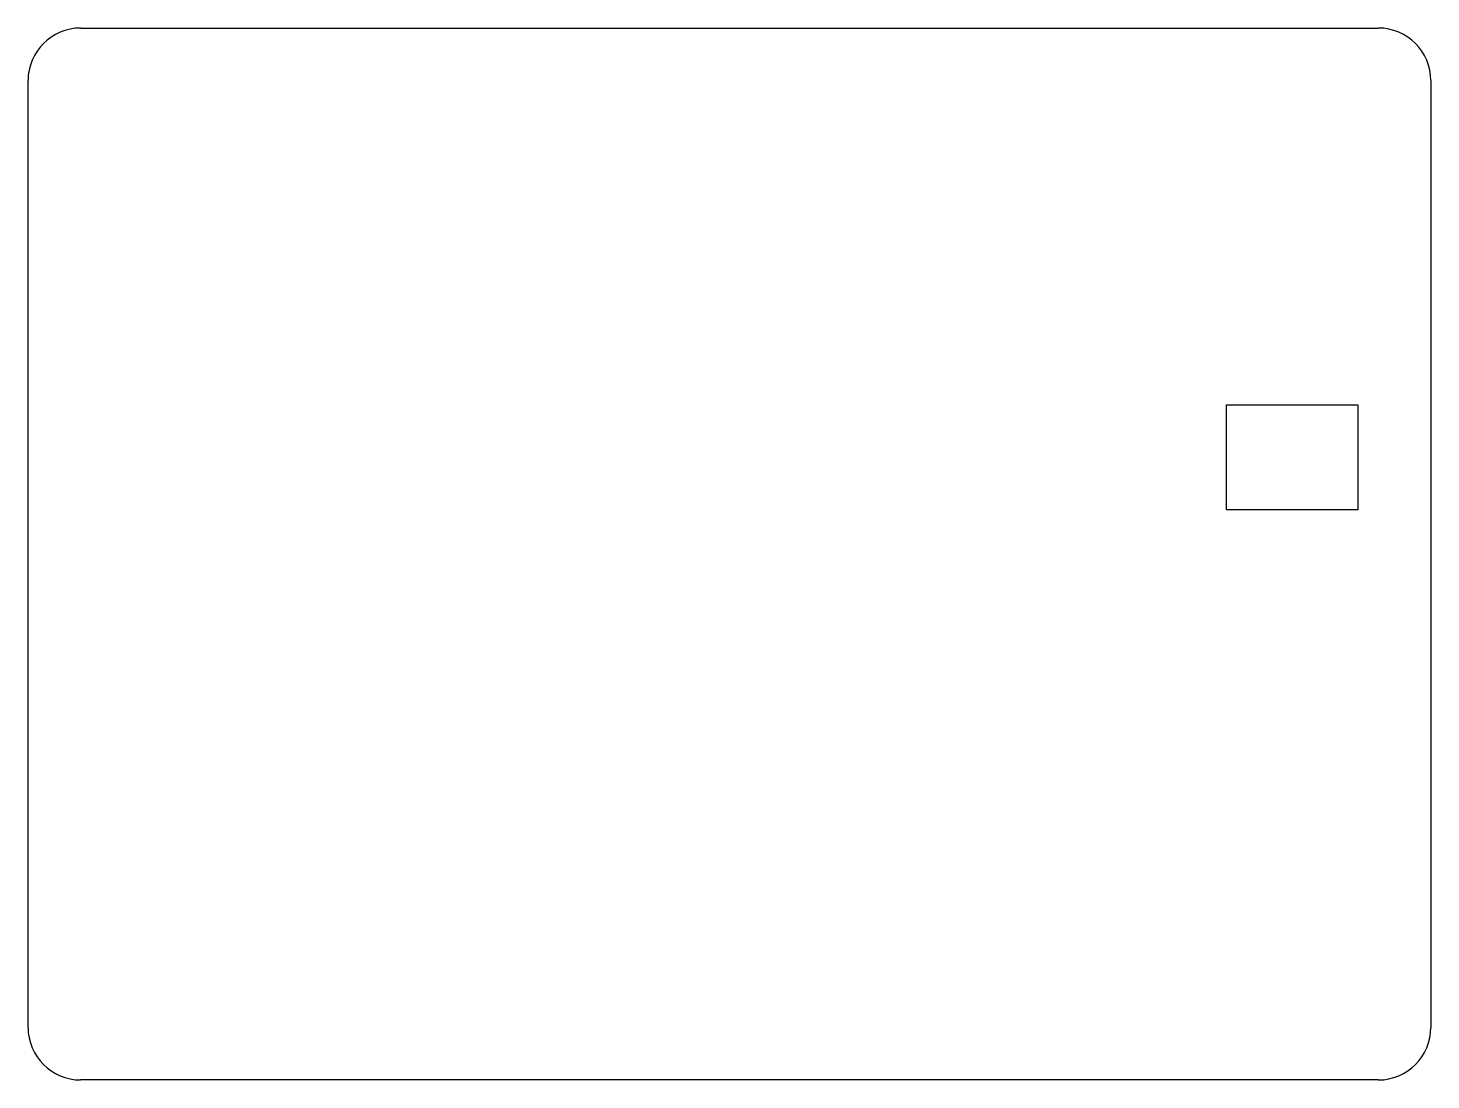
# Model space of a CAD drawing. Extents: x 7 to 167, y 7 to 127.
import ezdxf

# ---------------------------------------------------------------- set-up
doc = ezdxf.new("R2010")
doc.units = 0
doc.header["$MEASUREMENT"] = 0
doc.layers.get('0').update_dxf_attribs({"linetype": 'CONTINUOUS'})

msp = doc.modelspace()

# ---------------------------------------------------------------- linework, layer by layer
at = {"linetype": 'Continuous'}
for p, q in [((13.35, 127.46), (161.35, 127.46)), ((7.35, 13.46), (7.35, 121.46)), ((167.35, 121.46), (167.35, 13.46)), ((161.35, 7.46), (13.35, 7.46))]:
    msp.add_line(p, q, dxfattribs=at)
msp.add_lwpolyline([(144.02, 84.49), (159.02, 84.49), (159.02, 72.49), (144.02, 72.49)], close=True, dxfattribs=at)
msp.add_lwpolyline([(144.02, 84.49), (159.02, 84.49), (159.02, 72.49), (144.02, 72.49)], close=True, dxfattribs=at)
for centre, start, end in [((13.35, 121.46), 90, 180), ((161.35, 121.46), 0, 90), ((13.35, 13.46), 180, 270), ((161.35, 13.46), 270, 0)]:
    msp.add_arc(centre, 6, start, end, dxfattribs=at)

doc.saveas('drawing.dxf')
